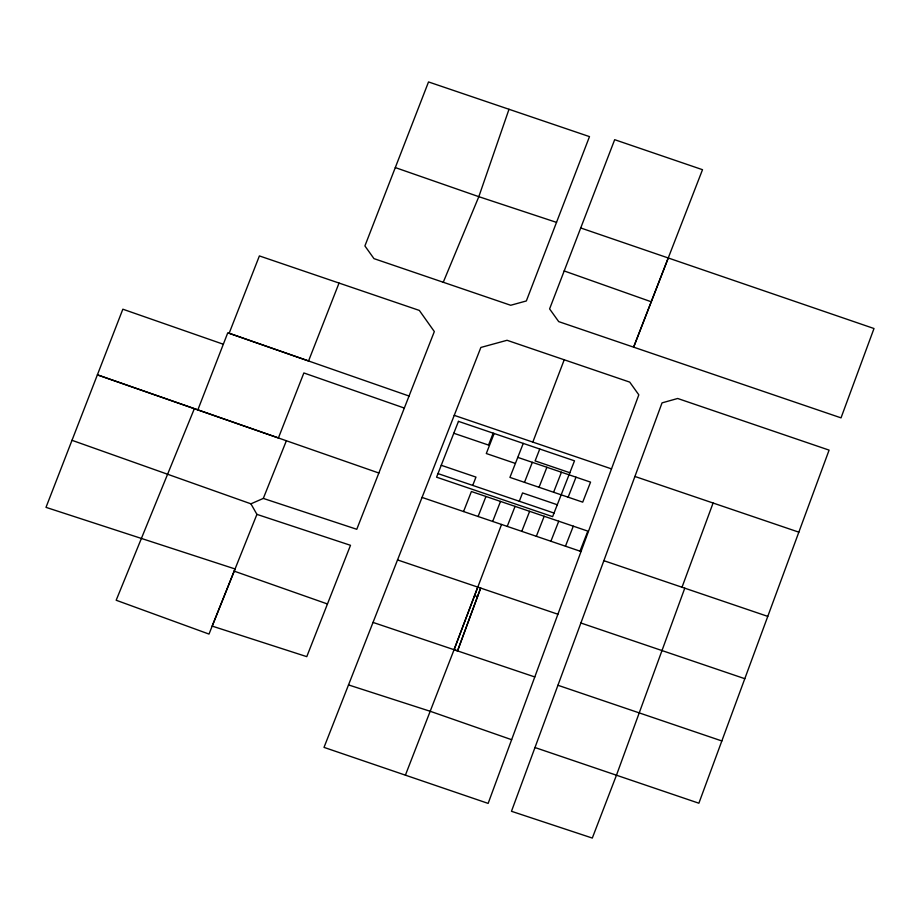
<?xml version="1.0" encoding="UTF-8"?>
<svg xmlns="http://www.w3.org/2000/svg" width="920" height="920" viewBox="0 0 920 920"><rect width="100%" height="100%" fill="white"/><g stroke="black" fill="none" stroke-linecap="round" stroke-linejoin="round"><path stroke-width="1.38" d="M509.001 109.284L478.825 196.673L443.256 282.267M457.55 650.888L480.666 588.075L457.55 650.888L373.014 622.414M684.779 588.167L616.469 775.192L592.307 838.062L511.474 811.29L662.043 402.868L677.683 398.486L829.092 450.121L698.878 803.217L534.968 747.534M534.784 676.947L638.813 394.829L629.717 382.11L507.046 340.285L480.872 347.449L324.012 747.385L488.14 803.401L534.784 676.947L454.066 649.727L405.409 775.146M682.019 587.224L713.092 503.01M477.767 587.087L454.066 649.727L501.549 524.457M532.829 442.094L564.213 359.8M668.254 257.991L633.627 347.162L702.512 169.694L614.675 139.69L549.596 308.901L558.704 321.62L841.029 417.864L874 328.52L580.716 227.964M556.508 222.375L589.49 136.62L428.524 81.938L364.906 245.939L373.957 258.623L510.692 305.267L526.343 300.955L556.508 222.375L478.825 196.673L395.312 167.589M223.307 344.241L122.843 309.2L46 507.357L235.06 568.962L209.001 634.075L116.173 600.242L194.361 408.652L378.844 473.018L434.332 331.568L419.324 310.419L259.394 255.921L229.149 333.27L308.556 360.962L339.043 283.061M194.361 408.652L97.382 374.842L197.846 409.883L227.769 332.798L409.066 396.037M256.921 514.372L350.497 545.307L306.774 656.65L212.186 626.106L256.921 514.372L250.918 503.826L71.967 440.3M378.844 473.018L356.776 529.287L263.304 498.421L250.918 503.826M472.719 485.403L475.973 477.1L441.243 465.29M493.189 433.182L488.531 445.073L453.79 433.251M463.553 511.543L471.408 491.522L587.857 531.127L580.002 551.149M494.143 433.504L486.3 453.525L515.407 463.427M478.112 516.488L485.955 496.466M492.671 521.444L500.514 501.423M523.25 443.405L509.933 477.399L582.716 502.147L590.559 482.126L517.776 457.378M507.23 526.389L515.073 506.368M524.492 482.344L532.335 462.323M519.305 501.25L522.548 492.947L557.29 504.758M539.764 449.017L535.106 460.909L569.837 472.73M521.778 531.346L529.632 511.324M539.039 487.301L546.894 467.279M536.337 536.291L544.18 516.269M553.598 492.246L561.441 472.224M550.896 541.247L558.739 521.226M568.157 497.202L576 477.181M565.455 546.192L573.298 526.183M263.304 498.421L286.373 440.76M348.496 684.917L430.629 711.424L511.647 739.703M474.559 595.654L477.549 596.643M397.52 559.923L557.876 614.226M634.938 476.468L798.847 532.162M454.216 415.345L611.501 468.878M437.989 473.593L554.035 513.061M422.038 497.421L581.06 551.505M603.853 560.683L767.763 616.377M580.899 623.012L744.809 678.695M557.934 685.273L721.844 740.956M197.846 409.883L278.415 437.943L303.865 372.956L404.34 408.066M234.151 571.136L327.428 603.969M564.155 270.94L651.222 301.772M458.459 421.36L436.574 477.181L552.621 516.649L574.505 460.828L458.459 421.36"/></g></svg>
